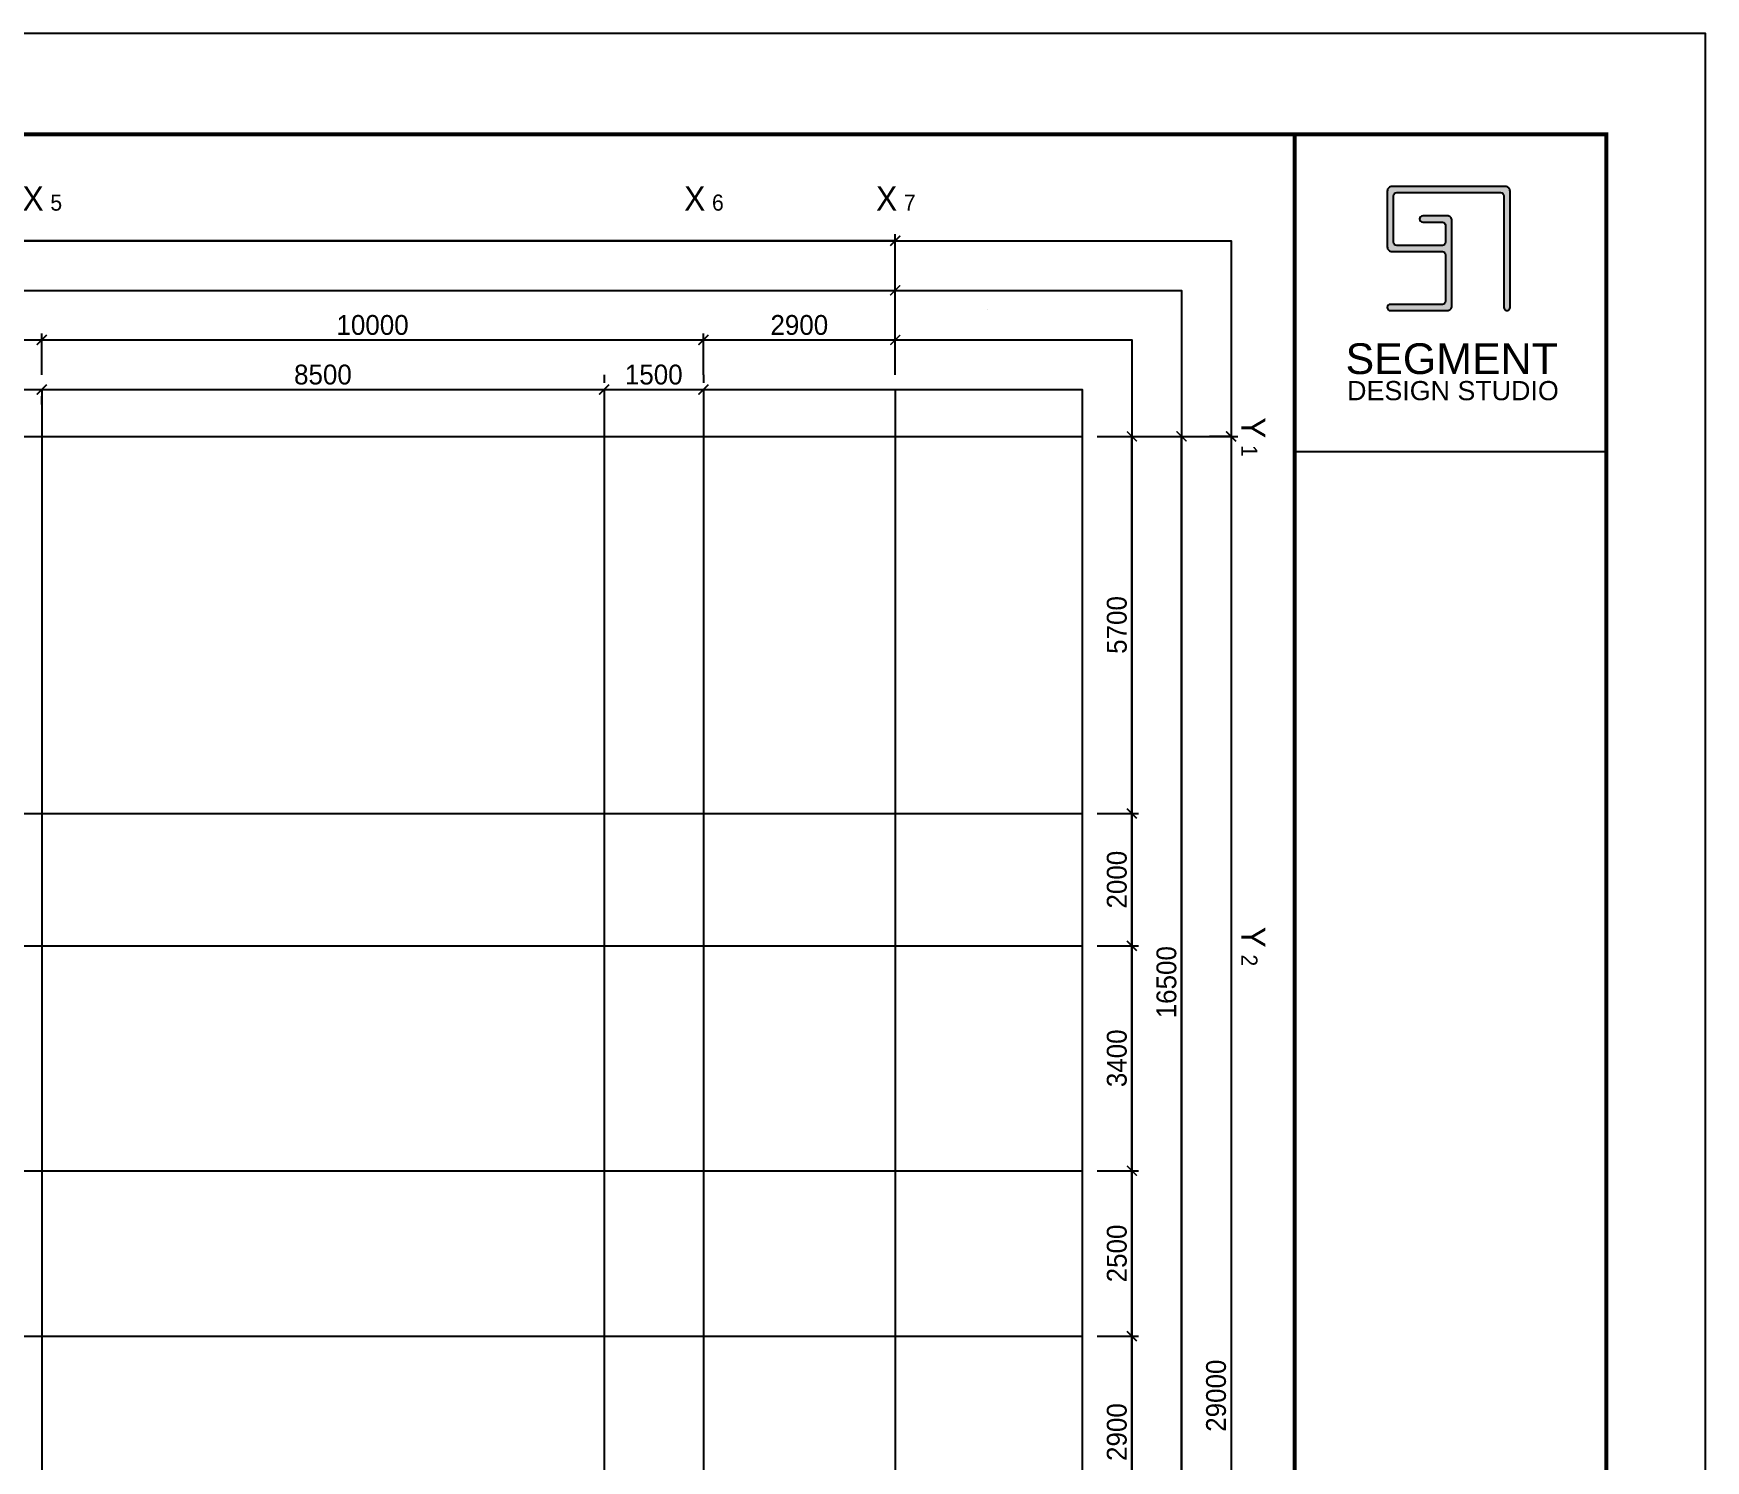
# Model space of a CAD drawing. Header units: millimetres. Extents: x 0 to 199210, y 0 to 94205.
# Drawn here: x 37728 to 63000, y 72634 to 94205 of the extents above; entities that cross this region are included whole.
import ezdxf
from ezdxf.enums import TextEntityAlignment as Align

# ---------------------------------------------------------------- set-up
doc = ezdxf.new("R2010")
doc.units = ezdxf.units.MM
doc.linetypes.add('CEN', pattern=[62, 60, -1, 0, -1])
doc.layers.get('Defpoints').update_dxf_attribs({"color": 142})
for name, color, linetype in [('12. TXT1', 132, 'Continuous'), ('CEN', 1, 'CEN'), ('DIM', 7, 'Continuous'), ('Site', 2, 'Continuous')]:
    doc.layers.add(name, color=color, linetype=linetype)
doc.layers.add('INVisible', color=165, linetype='Continuous', plot=False)
doc.styles.add('11', font='Dotum.ttf')
doc.styles.get("Standard").update_dxf_attribs({"font": 'arial.ttf'})
doc.styles.add('돋움', font='Dotum.ttf')
doc.dimstyles.new('150', dxfattribs={"dimscale": 50, "dimtxt": 6, "dimasz": 3, "dimexe": 2, "dimexo": 4.5, "dimgap": 1.5, "dimtad": 1, "dimtoh": 1, "dimdec": 0, "dimzin": 0, "dimdsep": 46, "dimtxsty": '11', "dimblk1": 'ARCHTICK', "dimblk2": 'ARCHTICK', "dimsah": 1, "dimcen": 5, "dimclrd": 143, "dimclre": 143, "dimclrt": 7, "dimadec": 0, "dimazin": 0, "dimtfac": 1, "dimtdec": 0, "dimtix": 1, "dimtmove": 2, "dimatfit": 3, "dimldrblk": 'ARCHTICK', "dimfxl": 1, "dimtolj": 1, "dimtzin": 0, "dimlwd": -1, "dimlwe": -1, "dimarcsym": 0})

# ---------------------------------------------------------------- blocks, each defined once
blk = doc.blocks.new('Logo_SEGMENT')
at = {"layer": '12. TXT1'}
h = blk.add_hatch(color=256, dxfattribs=at)
h.dxf.hatch_style = 1
h.paths.add_polyline_path([(37439, 45103, -0.414214), (37561, 44981), (37561, 40618, 0.414214), (37683, 40495, 0.414214), (37806, 40618), (37806, 45164, 0.414214), (37622, 45348), (33196, 45348, 0.414214), (33012, 45164), (33012, 42983, 0.414214), (33196, 42799), (35164, 42799, -0.414214), (35286, 42677), (35286, 40862, -0.414214), (35164, 40740), (33134, 40740, 0.414214), (33012, 40618, 0.414214), (33134, 40495), (35348, 40495, 0.414214), (35531, 40679), (35531, 44012, 0.414214), (35348, 44196), (34394, 44196, 0.414214), (34272, 44074, 0.414214), (34394, 43951), (35164, 43951, -0.414214), (35286, 43829), (35286, 43166, -0.414214), (35164, 43044), (33379, 43044, -0.414214), (33257, 43166), (33257, 44981, -0.414214), (33379, 45103)])
blk.add_lwpolyline([(37806, 40618), (37806, 45164, 0.414214), (37622, 45348), (33196, 45348, 0.414214), (33012, 45164), (33012, 42983, 0.414214), (33196, 42799), (35164, 42799, -0.414214), (35286, 42677), (35286, 40862, -0.414214), (35164, 40740), (33134, 40740, 0.414214), (33012, 40618), (33012, 40618, 0.414214), (33134, 40495), (35348, 40495, 0.414214), (35531, 40679), (35531, 44012, 0.414214), (35348, 44196), (34394, 44196, 0.414214), (34272, 44074), (34272, 44074, 0.414214), (34394, 43951), (35164, 43951, -0.414214), (35286, 43829), (35286, 43166, -0.414214), (35164, 43044), (33379, 43044, -0.414214), (33257, 43166), (33257, 44981, -0.414214), (33379, 45103), (37439, 45103, -0.414214), (37561, 44981), (37561, 40618, 0.414214), (37683, 40495), (37683, 40495, 0.414214)], format="xyb", close=True, dxfattribs=at)
at = {"layer": '12. TXT1', "attachment_point": 1}
for s, insert, char_height in [('SEGMENT', (31383, 39218), 1200), ('DESIGN STUDIO', (31443, 37745), 750)]:
    blk.add_mtext_dynamic_manual_height_columns(s, width=8502.85, gutter_width=12.5, heights=[0], dxfattribs=dict(at, insert=insert, char_height=char_height))
blk = doc.blocks.new('A$Cc88963d0')
at = {"layer": '12. TXT1', "xscale": 0.2580316282530466, "yscale": 0.2580316282530466, "zscale": 0.2580316282530466}
blk.add_blockref('Logo_SEGMENT', (-8098, -9539), dxfattribs=at)
blk = doc.blocks.new('FORM_A3_100')
blk.add_line((41001, 25484), (37860, 25484))
at = {"color": 8}
blk.add_lwpolyline([(42000, 0), (42000, 29700), (0, 29700), (0, 0)], close=True, dxfattribs=at)
at = {"color": 7, "const_width": 41.7}
blk.add_lwpolyline([(41001, 1016), (41001, 28684), (999, 28684), (999, 1016)], close=True, dxfattribs=at)
blk.add_lwpolyline([(37860, 28682), (37860, 1024)], dxfattribs=at)
blk.add_blockref('A$Cc88963d0', (38373, 25997))
blk = doc.blocks.new('_ArchTick')
at = {"color": 0, "linetype": 'ByBlock', "const_width": 0.15}
blk.add_lwpolyline([(-0.5, -0.5), (0.5, 0.5)], dxfattribs=at)
blk = doc.blocks.new('*D73')
at = {"layer": 'Defpoints', "color": 0, "transparency": 16777216}
for p in [(53579, 74514), (54329, 74514), (53579, 71614)]:
    blk.add_point(p, dxfattribs=at)
at = {"layer": 'DIM', "color": 143, "transparency": 16777216}
for p, q in [((53804, 74514), (54429, 74514)), ((54329, 71614), (54329, 74514)), ((53804, 71614), (54429, 71614))]:
    blk.add_line(p, q, dxfattribs=at)
at = {"layer": 'DIM', "color": 143, "transparency": 16777216, "xscale": 150, "yscale": 150, "zscale": 150}
for p, rotation in [((54329, 74514), 90), ((54329, 71614), 270)]:
    blk.add_blockref('_ArchTick', p, dxfattribs=dict(at, rotation=rotation))
at = {"layer": 'DIM', "color": 7, "transparency": 16777216, "insert": (54103, 73064), "char_height": 300, "attachment_point": 5, "rotation": 90, "style": '11'}
blk.add_mtext('\\A1;2900', dxfattribs=at)
blk = doc.blocks.new('*D74')
at = {"layer": 'Defpoints', "color": 0, "transparency": 16777216}
for p in [(53579, 77014), (54329, 77014), (53579, 74514)]:
    blk.add_point(p, dxfattribs=at)
at = {"layer": 'DIM', "color": 143, "transparency": 16777216}
for p, q in [((53804, 77014), (54429, 77014)), ((54329, 74514), (54329, 77014)), ((53804, 74514), (54429, 74514))]:
    blk.add_line(p, q, dxfattribs=at)
at = {"layer": 'DIM', "color": 143, "transparency": 16777216, "xscale": 150, "yscale": 150, "zscale": 150}
for p, rotation in [((54329, 77014), 90), ((54329, 74514), 270)]:
    blk.add_blockref('_ArchTick', p, dxfattribs=dict(at, rotation=rotation))
at = {"layer": 'DIM', "color": 7, "transparency": 16777216, "insert": (54103, 75764), "char_height": 300, "attachment_point": 5, "rotation": 90, "style": '11'}
blk.add_mtext('\\A1;2500', dxfattribs=at)
blk = doc.blocks.new('*D75')
at = {"layer": 'Defpoints', "color": 0, "transparency": 16777216}
for p in [(53579, 80414), (54329, 80414), (53579, 77014)]:
    blk.add_point(p, dxfattribs=at)
at = {"layer": 'DIM', "color": 143, "transparency": 16777216}
for p, q in [((53804, 80414), (54429, 80414)), ((54329, 77014), (54329, 80414)), ((53804, 77014), (54429, 77014))]:
    blk.add_line(p, q, dxfattribs=at)
at = {"layer": 'DIM', "color": 143, "transparency": 16777216, "xscale": 150, "yscale": 150, "zscale": 150}
for p, rotation in [((54329, 80414), 90), ((54329, 77014), 270)]:
    blk.add_blockref('_ArchTick', p, dxfattribs=dict(at, rotation=rotation))
at = {"layer": 'DIM', "color": 7, "transparency": 16777216, "insert": (54103, 78714), "char_height": 300, "attachment_point": 5, "rotation": 90, "style": '11'}
blk.add_mtext('\\A1;3400', dxfattribs=at)
blk = doc.blocks.new('*D76')
at = {"layer": 'Defpoints', "color": 0, "transparency": 16777216}
for p in [(53579, 82414), (54329, 82414), (53579, 80414)]:
    blk.add_point(p, dxfattribs=at)
at = {"layer": 'DIM', "color": 143, "transparency": 16777216}
for p, q in [((53804, 82414), (54429, 82414)), ((54329, 80414), (54329, 82414)), ((53804, 80414), (54429, 80414))]:
    blk.add_line(p, q, dxfattribs=at)
at = {"layer": 'DIM', "color": 143, "transparency": 16777216, "xscale": 150, "yscale": 150, "zscale": 150}
for p, rotation in [((54329, 82414), 90), ((54329, 80414), 270)]:
    blk.add_blockref('_ArchTick', p, dxfattribs=dict(at, rotation=rotation))
at = {"layer": 'DIM', "color": 7, "transparency": 16777216, "insert": (54103, 81414), "char_height": 300, "attachment_point": 5, "rotation": 90, "style": '11'}
blk.add_mtext('\\A1;2000', dxfattribs=at)
blk = doc.blocks.new('*D77')
at = {"layer": 'Defpoints', "color": 0, "transparency": 16777216}
for p in [(53579, 88114), (54329, 88114), (53579, 82414)]:
    blk.add_point(p, dxfattribs=at)
at = {"layer": 'DIM', "color": 143, "transparency": 16777216}
for p, q in [((53804, 88114), (54429, 88114)), ((54329, 82414), (54329, 88114)), ((53804, 82414), (54429, 82414))]:
    blk.add_line(p, q, dxfattribs=at)
at = {"layer": 'DIM', "color": 143, "transparency": 16777216, "xscale": 150, "yscale": 150, "zscale": 150}
for p, rotation in [((54329, 88114), 90), ((54329, 82414), 270)]:
    blk.add_blockref('_ArchTick', p, dxfattribs=dict(at, rotation=rotation))
at = {"layer": 'DIM', "color": 7, "transparency": 16777216, "insert": (54103, 85264), "char_height": 300, "attachment_point": 5, "rotation": 90, "style": '11'}
blk.add_mtext('\\A1;5700', dxfattribs=at)
blk = doc.blocks.new('*D78')
at = {"layer": 'Defpoints', "color": 0, "transparency": 16777216}
for p in [(53579, 88114), (55079, 88114), (53579, 71614)]:
    blk.add_point(p, dxfattribs=at)
at = {"layer": 'DIM', "color": 143, "transparency": 16777216}
for p, q in [((53804, 88114), (55179, 88114)), ((55079, 71614), (55079, 88114)), ((53804, 71614), (55179, 71614))]:
    blk.add_line(p, q, dxfattribs=at)
at = {"layer": 'DIM', "color": 143, "transparency": 16777216, "xscale": 150, "yscale": 150, "zscale": 150}
for p, rotation in [((55079, 88114), 90), ((55079, 71614), 270)]:
    blk.add_blockref('_ArchTick', p, dxfattribs=dict(at, rotation=rotation))
at = {"layer": 'DIM', "color": 7, "transparency": 16777216, "insert": (54853, 79864), "char_height": 300, "attachment_point": 5, "rotation": 90, "style": '11'}
blk.add_mtext('\\A1;16500', dxfattribs=at)
blk = doc.blocks.new('*D84')
at = {"layer": 'Defpoints', "color": 0, "transparency": 16777216}
for p in [(53579, 88114), (53579, 59114), (55829, 59114)]:
    blk.add_point(p, dxfattribs=at)
at = {"layer": 'DIM', "color": 143, "transparency": 16777216}
for p, q in [((53804, 88114), (55929, 88114)), ((55829, 88114), (55829, 59114)), ((53804, 59114), (55929, 59114))]:
    blk.add_line(p, q, dxfattribs=at)
at = {"layer": 'DIM', "color": 143, "transparency": 16777216, "xscale": 150, "yscale": 150, "zscale": 150}
for p, rotation in [((55829, 88114), 90), ((55829, 59114), 270)]:
    blk.add_blockref('_ArchTick', p, dxfattribs=dict(at, rotation=rotation))
at = {"layer": 'DIM', "color": 7, "transparency": 16777216, "insert": (55603, 73614), "char_height": 300, "attachment_point": 5, "rotation": 90, "style": '11'}
blk.add_mtext('\\A1;29000', dxfattribs=at)
blk = doc.blocks.new('*D89')
at = {"layer": 'Defpoints', "color": 0, "transparency": 16777216}
for p in [(37853, 89572), (27853, 88822), (37853, 88822)]:
    blk.add_point(p, dxfattribs=at)
at = {"layer": 'DIM', "color": 143, "transparency": 16777216}
for p, q in [((27853, 89047), (27853, 89672)), ((27853, 89572), (37853, 89572)), ((37853, 89047), (37853, 89672))]:
    blk.add_line(p, q, dxfattribs=at)
at = {"layer": 'DIM', "color": 143, "transparency": 16777216, "xscale": 150, "yscale": 150, "zscale": 150, "rotation": 180}
blk.add_blockref('_ArchTick', (27853, 89572), dxfattribs=at)
at = {"layer": 'DIM', "color": 143, "transparency": 16777216, "xscale": 150, "yscale": 150, "zscale": 150}
blk.add_blockref('_ArchTick', (37853, 89572), dxfattribs=at)
at = {"layer": 'DIM', "color": 7, "transparency": 16777216, "insert": (32853, 89797), "char_height": 300, "attachment_point": 5, "style": '11'}
blk.add_mtext('\\A1;10000', dxfattribs=at)
blk = doc.blocks.new('*D90')
at = {"layer": 'Defpoints', "color": 0, "transparency": 16777216}
for p in [(47853, 89572), (37853, 88822), (47853, 88822)]:
    blk.add_point(p, dxfattribs=at)
at = {"layer": 'DIM', "color": 143, "transparency": 16777216}
for p, q in [((37853, 89047), (37853, 89672)), ((37853, 89572), (47853, 89572)), ((47853, 89047), (47853, 89672))]:
    blk.add_line(p, q, dxfattribs=at)
at = {"layer": 'DIM', "color": 143, "transparency": 16777216, "xscale": 150, "yscale": 150, "zscale": 150, "rotation": 180}
blk.add_blockref('_ArchTick', (37853, 89572), dxfattribs=at)
at = {"layer": 'DIM', "color": 143, "transparency": 16777216, "xscale": 150, "yscale": 150, "zscale": 150}
blk.add_blockref('_ArchTick', (47853, 89572), dxfattribs=at)
at = {"layer": 'DIM', "color": 7, "transparency": 16777216, "insert": (42853, 89797), "char_height": 300, "attachment_point": 5, "style": '11'}
blk.add_mtext('\\A1;10000', dxfattribs=at)
blk = doc.blocks.new('*D91')
at = {"layer": 'Defpoints', "color": 0, "transparency": 16777216}
for p in [(50753, 89572), (47853, 88822), (50753, 88822)]:
    blk.add_point(p, dxfattribs=at)
at = {"layer": 'DIM', "color": 143, "transparency": 16777216}
for p, q in [((47853, 89047), (47853, 89672)), ((47853, 89572), (50753, 89572)), ((50753, 89047), (50753, 89672))]:
    blk.add_line(p, q, dxfattribs=at)
at = {"layer": 'DIM', "color": 143, "transparency": 16777216, "xscale": 150, "yscale": 150, "zscale": 150, "rotation": 180}
blk.add_blockref('_ArchTick', (47853, 89572), dxfattribs=at)
at = {"layer": 'DIM', "color": 143, "transparency": 16777216, "xscale": 150, "yscale": 150, "zscale": 150}
blk.add_blockref('_ArchTick', (50753, 89572), dxfattribs=at)
at = {"layer": 'DIM', "color": 7, "transparency": 16777216, "insert": (49303, 89797), "char_height": 300, "attachment_point": 5, "style": '11'}
blk.add_mtext('\\A1;2900', dxfattribs=at)
blk = doc.blocks.new('*D92')
at = {"layer": 'Defpoints', "color": 0, "transparency": 16777216}
for p in [(50753, 90322), (20753, 88822), (50753, 88822)]:
    blk.add_point(p, dxfattribs=at)
at = {"layer": 'DIM', "color": 143, "transparency": 16777216}
for p, q in [((20753, 89047), (20753, 90422)), ((20753, 90322), (50753, 90322)), ((50753, 89047), (50753, 90422))]:
    blk.add_line(p, q, dxfattribs=at)
at = {"layer": 'DIM', "color": 143, "transparency": 16777216, "xscale": 150, "yscale": 150, "zscale": 150, "rotation": 180}
blk.add_blockref('_ArchTick', (20753, 90322), dxfattribs=at)
at = {"layer": 'DIM', "color": 143, "transparency": 16777216, "xscale": 150, "yscale": 150, "zscale": 150}
blk.add_blockref('_ArchTick', (50753, 90322), dxfattribs=at)
at = {"layer": 'DIM', "color": 7, "transparency": 16777216, "insert": (35753, 90547), "char_height": 300, "attachment_point": 5, "style": '11'}
blk.add_mtext('\\A1;30000', dxfattribs=at)
blk = doc.blocks.new('*D93')
at = {"layer": 'Defpoints', "color": 0, "transparency": 16777216}
for p in [(5753, 91072), (5753, 88822), (50753, 88822)]:
    blk.add_point(p, dxfattribs=at)
at = {"layer": 'DIM', "color": 143, "transparency": 16777216}
for p, q in [((5753, 89047), (5753, 91172)), ((50753, 91072), (5753, 91072)), ((50753, 89047), (50753, 91172))]:
    blk.add_line(p, q, dxfattribs=at)
at = {"layer": 'DIM', "color": 143, "transparency": 16777216, "xscale": 150, "yscale": 150, "zscale": 150, "rotation": 180}
blk.add_blockref('_ArchTick', (5753, 91072), dxfattribs=at)
at = {"layer": 'DIM', "color": 143, "transparency": 16777216, "xscale": 150, "yscale": 150, "zscale": 150}
blk.add_blockref('_ArchTick', (50753, 91072), dxfattribs=at)
at = {"layer": 'DIM', "color": 7, "transparency": 16777216, "insert": (28253, 91297), "char_height": 300, "attachment_point": 5, "style": '11'}
blk.add_mtext('\\A1;45000', dxfattribs=at)
blk = doc.blocks.new('*D66')
at = {"layer": 'Defpoints', "color": 0, "transparency": 16777216}
for p in [(37853, 88822), (46353, 88822), (46353, 88822)]:
    blk.add_point(p, dxfattribs=at)
at = {"layer": 'DIM', "color": 143, "transparency": 16777216}
for p, q in [((46353, 89047), (46353, 88922)), ((37853, 88822), (46353, 88822)), ((37853, 88597), (37853, 88722))]:
    blk.add_line(p, q, dxfattribs=at)
at = {"layer": 'DIM', "color": 143, "transparency": 16777216, "xscale": 150, "yscale": 150, "zscale": 150, "rotation": 180}
blk.add_blockref('_ArchTick', (37853, 88822), dxfattribs=at)
at = {"layer": 'DIM', "color": 143, "transparency": 16777216, "xscale": 150, "yscale": 150, "zscale": 150}
blk.add_blockref('_ArchTick', (46353, 88822), dxfattribs=at)
at = {"layer": 'DIM', "color": 7, "transparency": 16777216, "insert": (42103, 89047), "char_height": 300, "attachment_point": 5, "style": '11'}
blk.add_mtext('\\A1;8500', dxfattribs=at)
blk = doc.blocks.new('*D67')
at = {"layer": 'Defpoints', "color": 0, "transparency": 16777216}
for p in [(46353, 88822), (47853, 88822), (47853, 88822)]:
    blk.add_point(p, dxfattribs=at)
at = {"layer": 'DIM', "color": 143, "transparency": 16777216}
for p, q in [((46353, 89047), (46353, 88922)), ((47853, 89047), (47853, 88922)), ((46353, 88822), (47853, 88822))]:
    blk.add_line(p, q, dxfattribs=at)
at = {"layer": 'DIM', "color": 143, "transparency": 16777216, "xscale": 150, "yscale": 150, "zscale": 150, "rotation": 180}
blk.add_blockref('_ArchTick', (46353, 88822), dxfattribs=at)
at = {"layer": 'DIM', "color": 143, "transparency": 16777216, "xscale": 150, "yscale": 150, "zscale": 150}
blk.add_blockref('_ArchTick', (47853, 88822), dxfattribs=at)
at = {"layer": 'DIM', "color": 7, "transparency": 16777216, "insert": (47103, 89047), "char_height": 300, "attachment_point": 5, "style": '11'}
blk.add_mtext('\\A1;1500', dxfattribs=at)

msp = doc.modelspace()

# ---------------------------------------------------------------- linework, layer by layer
at = {"color": 0, "linetype": 'ByBlock'}
msp.add_line((55828.6, 88114.1), (55503.6, 88114.1), dxfattribs=at)
at = {"layer": 'CEN'}
for p, q in [((37852.7, 88822), (37852.7, 55050.5)), ((46352.7, 88822), (46352.7, 55050.5)), ((47852.7, 88822), (47852.7, 55050.5)), ((50752.7, 88822), (50752.7, 55050.5)), ((4709.6, 88114.1), (53578.6, 88114.1)), ((5652.7, 82414.1), (53578.6, 82414.1)), ((4709.6, 80414.1), (53578.6, 80414.1)), ((17752.7, 77014.1), (53578.6, 77014.1)), ((17752.7, 74514.1), (53578.6, 74514.1))]:
    msp.add_line(p, q, dxfattribs=at)
at = {"layer": 'INVisible'}
for points in [[(55828.6, 52800.5), (2459.6, 52800.5), (2459.6, 91072), (55828.6, 91072)], [(55078.6, 53550.5), (3209.6, 53550.5), (3209.6, 90322), (55078.6, 90322)], [(54328.6, 54300.5), (3959.6, 54300.5), (3959.6, 89572), (54328.6, 89572)], [(53578.6, 55050.5), (4709.6, 55050.5), (4709.6, 88822), (53578.6, 88822)]]:
    msp.add_lwpolyline(points, close=True, dxfattribs=at)
at = {"layer": 'Site'}
msp.add_line((52144.7, 90033.3), (52144.7, 90033.3), dxfattribs=at)

# ---------------------------------------------------------------- block references
at = {"xscale": 1.499999999961756, "yscale": 1.499999999961756, "zscale": 1.499999999961756}
msp.add_blockref('FORM_A3_100', (0, 49655.2), dxfattribs=at)

# ---------------------------------------------------------------- texts
at = {"color": 3, "linetype": 'ByBlock', "style": '돋움'}
for tag, text, height, p in [('X', 'X', 365.6, (37722.7, 91709.5)), ('5', '1', 243.8, (38072.1, 91648.6)), ('X', 'X', 365.6, (47722.7, 91709.5)), ('6', '1', 243.8, (48072.1, 91648.6)), ('X', 'X', 365.6, (50622.7, 91709.5)), ('7', '1', 243.8, (50972.1, 91648.6))]:
    msp.add_attdef(tag, text=text, height=height, dxfattribs=at).set_placement(p, align=Align.MIDDLE_CENTER)
for tag, text, height, p in [('Y', 'X', 365.6, (56166.1, 88244.1)), ('1', '1', 243.8, (56105.2, 87894.8)), ('Y', 'X', 365.6, (56166.1, 80544.1)), ('2', '1', 243.8, (56105.2, 80194.8))]:
    msp.add_attdef(tag, text=text, height=height, rotation=270, dxfattribs=at).set_placement(p, align=Align.MIDDLE_CENTER)

# ---------------------------------------------------------------- dimensions: what is measured, and where the dimension line sits
at = {"layer": 'DIM'}
for base, p1, p2, picture, middle in [((5752.7, 91072), (50752.7, 88822), (5752.7, 88822), '*D93', (28252.7, 91297.2)), ((50752.7, 90322), (20752.7, 88822), (50752.7, 88822), '*D92', (35752.7, 90547.2)), ((37852.7, 89572), (27852.7, 88822), (37852.7, 88822), '*D89', (32852.7, 89797.2)), ((47852.7, 89572), (37852.7, 88822), (47852.7, 88822), '*D90', (42852.7, 89797.2)), ((50752.7, 89572), (47852.7, 88822), (50752.7, 88822), '*D91', (49302.7, 89797.2))]:
    dim = msp.add_linear_dim(base=base, p1=p1, p2=p2, dimstyle='150', override={"dimscale": 50}, dxfattribs=at)
    dim.commit()
    dim.dimension.update_dxf_attribs({"geometry": picture, "text_midpoint": middle})
for base, p1, p2, picture, middle in [((46352.7, 88822), (37852.7, 88822), (46352.7, 88822), '*D66', (42102.7, 89047.2)), ((47852.7, 88822), (46352.7, 88822), (47852.7, 88822), '*D67', (47102.7, 89047.2))]:
    dim = msp.add_linear_dim(base=base, p1=p1, p2=p2, dimstyle='150', dxfattribs=at)
    dim.commit()
    dim.dimension.update_dxf_attribs({"geometry": picture, "text_midpoint": middle})
for base, p1, p2, picture, middle in [((54328.6, 88114.1), (53578.6, 82414.1), (53578.6, 88114.1), '*D77', (54103.4, 85264.1)), ((55078.6, 88114.1), (53578.6, 71614.1), (53578.6, 88114.1), '*D78', (54853.4, 79864.1)), ((55828.6, 59114.1), (53578.6, 88114.1), (53578.6, 59114.1), '*D84', (55603.4, 73614.1)), ((54328.6, 82414.1), (53578.6, 80414.1), (53578.6, 82414.1), '*D76', (54103.4, 81414.1)), ((54328.6, 80414.1), (53578.6, 77014.1), (53578.6, 80414.1), '*D75', (54103.4, 78714.1)), ((54328.6, 77014.1), (53578.6, 74514.1), (53578.6, 77014.1), '*D74', (54103.4, 75764.1)), ((54328.6, 74514.1), (53578.6, 71614.1), (53578.6, 74514.1), '*D73', (54103.4, 73064.1))]:
    dim = msp.add_linear_dim(base=base, p1=p1, p2=p2, angle=270, dimstyle='150', override={"dimscale": 50}, dxfattribs=at)
    dim.commit()
    dim.dimension.update_dxf_attribs({"geometry": picture, "text_midpoint": middle})

doc.saveas('drawing.dxf')
